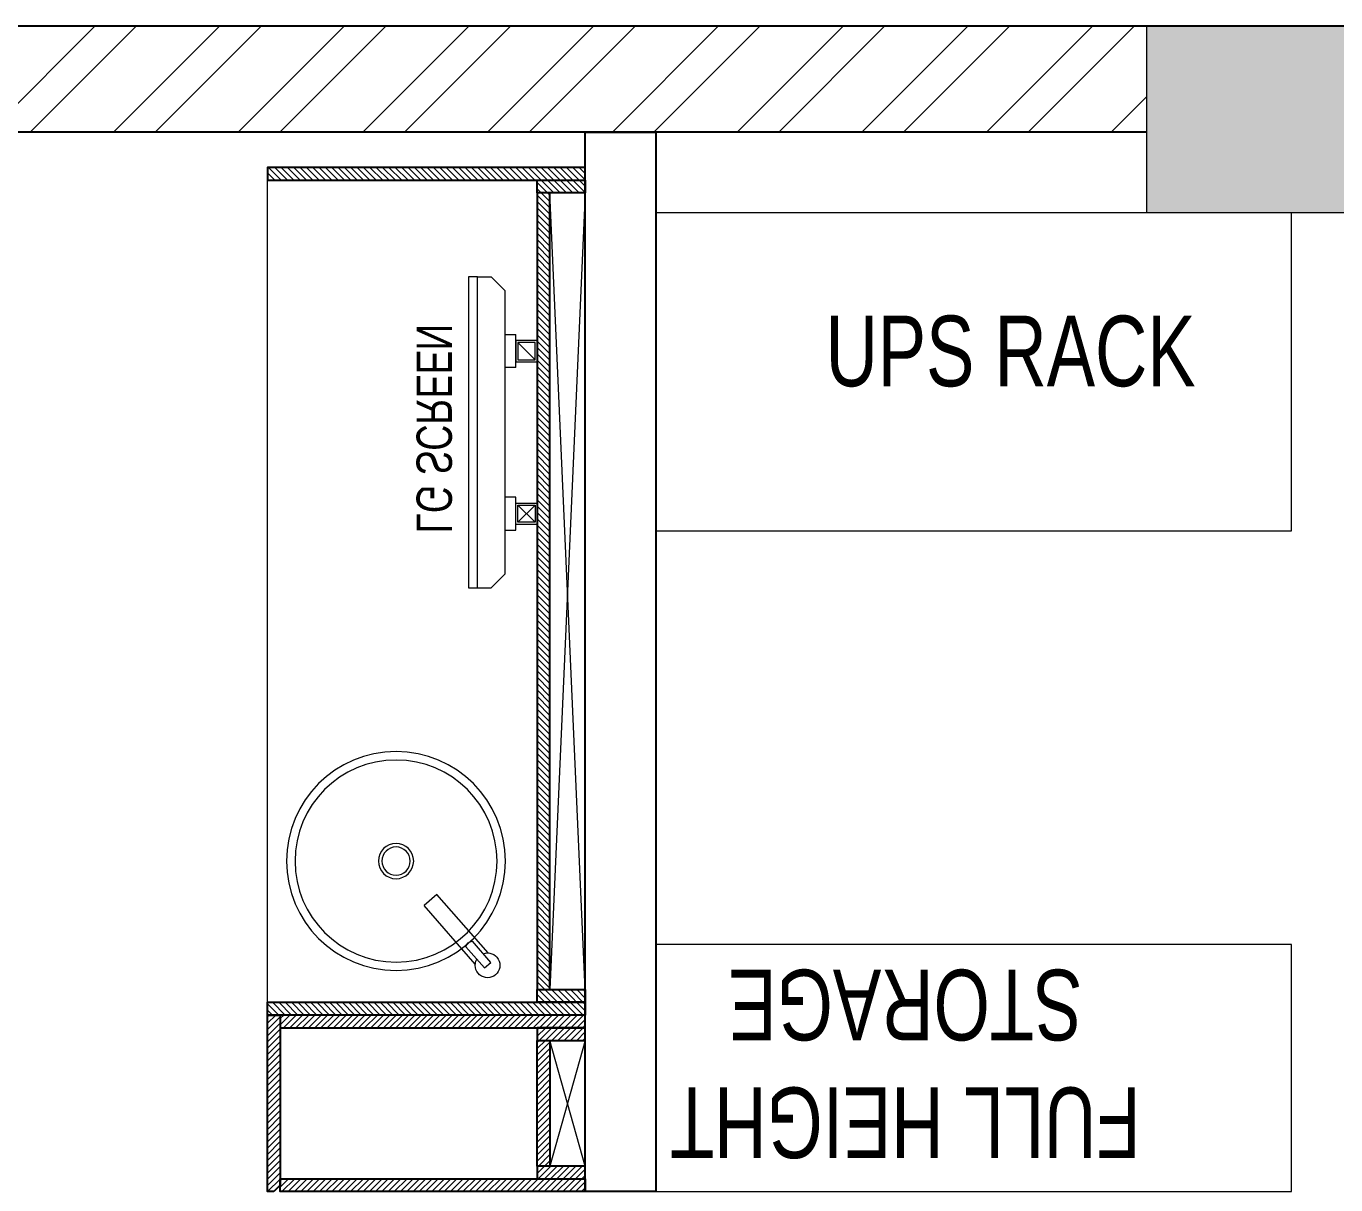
# Model space of a CAD drawing. Header units: feet. Extents: x 2547226 to 2555095, y -6061669 to -6045180.
# Drawn here: x 2549434 to 2551289, y -6046820 to -6045180 of the extents above; entities that cross this region are included whole.
import ezdxf

# ---------------------------------------------------------------- set-up
doc = ezdxf.new("R2010")
doc.units = ezdxf.units.FT
doc.header["$LTSCALE"] = 33
doc.header["$MEASUREMENT"] = 0
for name, color, linetype, lineweight in [('A-COL', 243, 'Continuous', 9), ('column hatch', 5, 'Continuous', 0), ('Floor-Unit', 1, 'Continuous', 13), ('LENS-PARTITION', 21, 'Continuous', 25), ('LENS-TEXT', 31, 'Continuous', 5), ('LK-FF&E WALL', 1, 'Continuous', 9), ('LK-IT', 3, 'Continuous', 18), ('LN-ELEVATION-1', 81, 'Continuous', 25), ('LN-ELEVATION-2', 103, 'Continuous', 20), ('LN-ELEVATION-3', 125, 'Continuous', 18), ('LN-HATCH', 251, 'Continuous', 0), ('PLANO-CARPET', 3, 'Continuous', 18), ('TV', 92, 'Continuous', 18)]:
    doc.layers.add(name, color=color, linetype=linetype, lineweight=lineweight)
doc.layers.add('A-WALL', color=1, linetype='Continuous')
doc.styles.add('LK TXT', font='GILC____.TTF', dxfattribs={"height": 100})
doc.styles.get("Standard").update_dxf_attribs({"font": 'GILC____.TTF'})
pattern_1 = [(44.99999999999998, (35858.5, -100655.3575484328), (-4.419417382415918, 4.419417382415923), [])]

# ---------------------------------------------------------------- blocks, each defined once
blk = doc.blocks.new('A$C786b5c82')
at = {"layer": 'column hatch'}
h = blk.add_hatch(color=8, dxfattribs=at)
h.dxf.hatch_style = 1
h.paths.add_polyline_path([(197.6879426445812, 8417.173564739525), (197.6879426445812, 8140.170080419629), (553.2976987492292, 8140.170080419629), (553.2976987324655, 8417.173564739525)])
h.paths.add_polyline_path([(-1466.057702006772, 8417.173564739525), (-1466.057701954618, 8152.870428850874), (-818.3399319220337, 8152.870428850874), (-818.3399319220337, 8417.173564739525)])
h.paths.add_polyline_path([(2356.74717608653, 8063.967989826576), (2608.349963551388, 8063.967989826576), (2608.349963551388, 8417.173564739525), (2356.747176098637, 8417.173564739525)])
h.paths.add_polyline_path([(-869.1413256470113, 5015.884366132318), (-1135.848642723635, 5015.884366132318), (-1135.848642723635, 4685.675306899473), (-869.1413256470113, 4685.675306899473)])
h.paths.add_polyline_path([(-907.2423709426075, 1408.985411429777), (-1173.949688019231, 1408.985411429777), (-1173.949688019231, 1078.776352195068), (-907.2423709426075, 1078.776352195068)])
h.paths.add_polyline_path([(2428.942298045382, 1256.581230245531), (2428.942298045382, 1612.190986342728), (2077.339510587975, 1612.190986342727), (2077.339510587975, 1256.581230245531)])
h.paths.add_polyline_path([(-932.460777783766, -2020.108665226027), (-1199.168094852939, -2020.108665226027), (-1199.168094852939, -2350.317724458873), (-932.460777783766, -2350.317724458871)])
h.paths.add_polyline_path([(2428.942298045382, -2350.317724458871), (2428.942298045382, -1994.707968361676), (2077.339510587975, -1994.707968361674), (2077.339510587975, -2350.317724458873)])
h.paths.add_polyline_path([(2428.942298045382, -4534.777654772624), (2428.942298045382, -4280.770686130972), (2077.339510587975, -4280.770686130969), (2077.339510587975, -4534.777654772624)])
h.paths.add_polyline_path([(2428.942298045382, -6897.042463134976), (2428.942298045382, -6617.634797628969), (2077.339510587975, -6617.634797628968), (2077.339510587975, -6897.042463134976)])
h.paths.add_polyline_path([(-945.343416230753, -6566.833403902129), (-1199.350384877995, -6566.83340390213), (-1199.350384877994, -6897.042463134974), (-945.3434162382038, -6897.042463134976)])
at = {"layer": 'LN-HATCH'}
h = blk.add_hatch(dxfattribs=at)
h.set_pattern_fill('ANSI32', color=256, scale=333, angle=180)
h.set_pattern_definition([(225, (-6866470.763803284, 5280949.638979028), (88.29995930067012, -88.29995930067015), []), (225, (-6866529.630442719, 5280949.638979028), (88.29995930067012, -88.29995930067015), [])])
h.paths.add_polyline_path([(-5111.05770197697, 5066.68575985916), (-5261.057701976969, 5066.68575985916), (-5261.057701976969, -6897.042463134974), (-5111.057701976038, -6897.042463134974), (-5111.057701984421, -2477.321208780632)])
h.paths.add_polyline_path([(-5111.05770197697, 8267.173564737663), (-5261.057701976969, 8267.173564737663), (-5261.057701976969, 6362.121299929917), (-5111.05770197697, 6362.121299929917)])
h.paths.add_polyline_path([(-1466.057702006772, 8417.173564739525), (-5261.057701976969, 8417.173564739525), (-5261.057701976969, 8267.173564737663), (-5111.05770197697, 8267.173564737663), (-1466.05770197697, 8267.173564737663)])
h.paths.add_polyline_path([(197.6879426445812, 8417.173564739525), (-818.3399319220335, 8417.173564739525), (-818.3399319220335, 8267.173564739525), (197.6879426445812, 8267.173564739525)])
h.paths.add_polyline_path([(2356.747176098637, 8417.173564739525), (553.2976987324655, 8417.173564739525), (553.2976987417787, 8267.173564739525), (2356.747176093981, 8267.173564739525)])
h.paths.add_polyline_path([(1747.130451356992, 6870.135237213225), (324.691426968202, 6870.135237211361), (324.691426968202, 8140.170080419629), (197.6879426445812, 8140.170080419629), (197.6879426445812, 6743.131752893329), (1747.130451356992, 6743.131752893329)])
h.paths.add_polyline_path([(2608.349963551388, 8063.967989826576), (2458.349963551388, 8063.967989826576), (2458.349963551388, 6743.131752893329), (2458.349963551388, 5193.689244182781), (2608.349963551388, 5193.689244182781)])
h.paths.add_polyline_path([(2428.942298045382, 4914.281578676775), (2178.942298045382, 4914.281578676775), (2178.942298045382, 1612.190986342728), (2428.942298045382, 1612.190986342728)])
h.paths.add_polyline_path([(2428.942298045382, 1256.581230245531), (2178.942298045382, 1256.581230245531), (2178.942298045382, -1994.707968361676), (2428.942298045382, -1994.707968361676)])
h.paths.add_polyline_path([(2428.942298045382, -2350.317724458873), (2178.942298045382, -2350.317724458873), (2178.942298045382, -4280.770686130971), (2428.942298045382, -4280.770686130971)])
h.paths.add_polyline_path([(2428.942298045382, -4534.777654772624), (2178.942298045382, -4534.777654772624), (2178.942298045382, -6617.634797628969), (2428.942298045382, -6617.634797628969)])
at = {"layer": 'A-COL'}
for p, q in [((-1466.057701954618, 8152.870428850874, 1804.966150034001), (-1466.057702006772, 8417.173564739525, 1804.966150034001)), ((-818.3399319220335, 8152.870428850874, 1804.966150034001), (-1466.057701954618, 8152.870428850874, 1804.966150034001))]:
    blk.add_line(p, q, dxfattribs=at)
at = {"layer": 'A-WALL'}
for p, q in [((2608.349963551388, 8417.173564739525, 1804.966150034001), (-5261.057701976969, 8417.173564739525, 1804.966150034001)), ((-1466.05770197697, 8267.173564737663, 1804.966150034001), (-5261.057701976969, 8267.173564737663, 1804.966150034001))]:
    blk.add_line(p, q, dxfattribs=at)
blk = doc.blocks.new('rtf')
at = {"color": 0, "linetype": 'ByBlock', "lineweight": -2}
for p, q in [((16425.26329468148, -172793.1007600746), (16535.26329468148, -172793.1007600746)), ((16535.26329468148, -172793.1007600746), (16535.26329468148, -172817.1007600746)), ((16412.5253540573, -172798.8148984113), (16452.40026456733, -172798.8148984113)), ((16412.5253540573, -172810.8148984113), (16412.5253540573, -172798.8148984113)), ((16412.5253540573, -172810.8148984113), (16452.40026456733, -172810.8148984113)), ((16425.26329468148, -172817.1007600746), (16535.26329468148, -172817.1007600746))]:
    blk.add_line(p, q, dxfattribs=at)
for centre, radius, start, end in [((16412.5253540573, -172805.1007600746), 17.5, 21.05058810897431, 340.9421780194656), ((16444.53660690578, -172804.8148984114), 9.891264419597851, 322.656233941354, 37.34376605891414)]:
    blk.add_arc(centre, radius, start, end, dxfattribs=at)
blk = doc.blocks.new('dsg')
at = {"color": 0, "linetype": 'ByBlock', "lineweight": -2}
for radius in [155, 143, 25, 20]:
    blk.add_circle((11491.5035008227, -171102.5847399924), radius, dxfattribs=at)
blk.add_blockref('rtf', (-5117.472106590168, 1702.9323767405), dxfattribs=at)
blk = doc.blocks.new('CLINIC - CABINET SINK')
at = {"layer": 'LN-HATCH', "ltscale": 0.5}
h = blk.add_hatch(dxfattribs=at)
h.set_pattern_fill('ANSI31', color=256, scale=2)
h.set_pattern_definition([(45, (4052861.500382861, 1708016.355767586), (-4.490128060534575, 4.490128060534575), [])])
h.paths.add_polyline_path([(-563.359543572413, 156.9999999999999), (564.640456427587, 156.9999999999999), (564.640456427587, 174.9999999999999), (-563.359543572413, 174.9999999999999)])
h.paths.add_polyline_path([(582.6404564275867, 225), (600.6404564275867, 225), (600.6404564275867, -225), (582.6404564275867, -225)])
h.paths.add_polyline_path([(564.640456427587, 225), (582.6404564275867, 225), (582.6404564275867, 156.9999999999999), (564.640456427587, 156.9999999999999)])
h.paths.add_polyline_path([(-581.359543572413, 225), (-599.359543572413, 225), (-599.359543572413, -225), (-581.359543572413, -225)])
h.paths.add_polyline_path([(-581.359543572413, 225), (-563.359543572413, 225), (-563.359543572413, 156.9999999999999), (-581.359543572413, 156.9999999999999)])
at = {"layer": 'LN-ELEVATION-1', "ltscale": 0.5}
for points in [[(-581.359543572413, 225), (-599.359543572413, 225), (-599.359543572413, -225), (-581.359543572413, -225)], [(-581.359543572413, 225), (-563.359543572413, 225), (-563.359543572413, 156.9999999999999), (-581.359543572413, 156.9999999999999)], [(564.640456427587, 225), (582.6404564275867, 225), (582.6404564275867, 156.9999999999999), (564.640456427587, 156.9999999999999)], [(582.6404564275867, 225), (600.6404564275867, 225), (600.6404564275867, -225), (582.6404564275867, -225)], [(-563.359543572413, 156.9999999999999), (564.640456427587, 156.9999999999999), (564.640456427587, 174.9999999999999), (-563.359543572413, 174.9999999999999)]]:
    blk.add_lwpolyline(points, close=True, dxfattribs=at)
at = {"layer": 'LN-ELEVATION-2', "ltscale": 0.5}
blk.add_line((582.6404564275867, -225), (-581.359543572413, -225), dxfattribs=at)
at = {"layer": 'LN-HATCH', "ltscale": 0.5}
for p, q in [((564.640456427587, 225), (-563.359543572413, 174.9999999999999)), ((-563.359543572413, 225), (564.640456427587, 174.9999999999999))]:
    blk.add_line(p, q, dxfattribs=at)
at = {"layer": 'LN-ELEVATION-3', "xscale": -1, "rotation": 41.1558274151866}
blk.add_blockref('dsg', (-103569.3304926871, 136346.6509754679), dxfattribs=at)
blk = doc.blocks.new('CLINIC SCREEN')
at = {"layer": 'TV'}
for p, q in [((-103.1090284836336, 42.85441964946222), (-127.4114311772946, 18.55201695591665)), ((-127.4114311772946, 42.85441964946222), (-103.1090284836336, 18.55201695591665)), ((102.7052824410566, 42.85441964946222), (127.007685134602, 18.55201695591665))]:
    blk.add_line(p, q, dxfattribs=at)
at = {"layer": 'TV', "ltscale": 12}
for p, q in [((-220.0000000000082, -19.41163062257681), (-200.5883693773149, 0)), ((200.5883693773149, 0), (-200.5883693773149, 0)), ((-138.5315413423604, 0), (-138.5315413423604, 15.514207008644)), ((-138.5315413423604, 15.514207008644), (-91.98892031613741, 15.514207008644)), ((-91.98892031613741, 15.514207008644), (-91.98892031613741, 0)), ((91.98892031610741, 15.514207008644), (91.98892031610741, 0)), ((91.98892031610741, 15.514207008644), (138.5315413423595, 15.514207008644)), ((138.5315413423595, 0), (138.5315413423595, 15.514207008644)), ((219.9999999999918, -19.41163062257681), (200.5883693773149, 0)), ((-220.0000000000082, -38.82326124538668), (-220.0000000000082, -19.41163062257681)), ((219.9999999999918, -38.82326124538668), (219.9999999999918, -19.41163062257681))]:
    blk.add_line(p, q, dxfattribs=at)
at = {"layer": 'TV'}
for points in [[(-130.4492315140169, 15.51421661919448), (-100.0712281470269, 15.51421661919448), (-100.0712281470269, 45.89221998606814), (-130.4492315140169, 45.89221998606814)], [(-127.4114311772946, 18.55201695591665), (-103.1090284836336, 18.55201695591665), (-103.1090284836336, 42.85441964946222), (-127.4114311772946, 42.85441964946222)], [(130.0454854713243, 15.51421661919448), (99.66748210433435, 15.51421661919448), (99.66748210433435, 45.89221998606814), (130.0454854713243, 45.89221998606814)], [(127.007685134602, 18.55201695591665), (102.7052824410566, 18.55201695591665), (102.7052824410566, 42.85441964946222), (127.007685134602, 42.85441964946222)]]:
    blk.add_lwpolyline(points, close=True, dxfattribs=at)
at = {"layer": 'TV', "ltscale": 12}
blk.add_lwpolyline([(-220.0000000000082, -51.71278328332107), (-220.0000000000082, -38.82326124538668), (219.9999999999918, -38.82326124538668), (219.9999999999918, -51.71278328332107)], close=True, dxfattribs=at)
at = {"layer": 'Floor-Unit', "color": 0, "ltscale": 2, "insert": (5.199680584678389, -100.4085774972336), "char_height": 50, "attachment_point": 5}
blk.add_mtext_dynamic_manual_height_columns('LG SCREEN', width=466.4796511627907, gutter_width=12.5, heights=[0], dxfattribs=at)
blk = doc.blocks.new('CLINIC - MOP CLOSET')
at = {"layer": 'LN-HATCH', "ltscale": 0.5}
h = blk.add_hatch(dxfattribs=at)
h.set_pattern_fill('ANSI31', color=256, scale=50, angle=360)
h.set_pattern_definition(pattern_1)
h.paths.add_polyline_path([(-106.3595435724128, 216), (-124.3595435724128, 216), (-124.3595435724128, -216), (-106.3595435724128, -216)])
h = blk.add_hatch(dxfattribs=at)
h.set_pattern_fill('ANSI31', color=256, scale=50, angle=360)
h.set_pattern_definition(pattern_1)
h.paths.add_polyline_path([(-106.3595435724128, 216), (-88.35954357241282, 216), (-88.35954357241282, 148), (-106.3595435724128, 148)])
h = blk.add_hatch(dxfattribs=at)
h.set_pattern_fill('ANSI31', color=256, scale=50, angle=360)
h.set_pattern_definition(pattern_1)
h.paths.add_polyline_path([(89.64045642758717, 216), (107.6404564275872, 216), (107.6404564275872, 148), (89.64045642758717, 148)])
h = blk.add_hatch(dxfattribs=at)
h.set_pattern_fill('ANSI31', color=256, scale=50, angle=360)
h.set_pattern_definition(pattern_1)
h.paths.add_polyline_path([(107.6404564275872, 216), (125.6404564275872, 216), (125.6404564275872, -216), (107.6404564275872, -216)])
h = blk.add_hatch(dxfattribs=at)
h.set_pattern_fill('ANSI31', color=256, scale=50, angle=360)
h.set_pattern_definition(pattern_1)
h.paths.add_polyline_path([(-88.35954357241282, 148), (89.64045642758717, 148), (89.64045642758717, 166), (-88.35954357241282, 166)])
h = blk.add_hatch(dxfattribs=at)
h.set_pattern_fill('ANSI31', color=256, scale=50, angle=360)
h.set_pattern_definition([(44.99999999999998, (35894.5, -101037.3575484328), (-4.419417382415918, 4.419417382415923), [])])
h.paths.add_polyline_path([(-115.3595435724055, -216), (-124.3595435724128, -225), (-124.3595435724128, -234), (125.6404564275872, -234), (125.6404564275872, -216)])
at = {"layer": 'LN-ELEVATION-1', "ltscale": 0.5}
for points in [[(-106.3595435724128, 216), (-124.3595435724128, 216), (-124.3595435724128, -216), (-106.3595435724128, -216)], [(-106.3595435724128, 216), (-88.35954357241282, 216), (-88.35954357241282, 148), (-106.3595435724128, 148)], [(89.64045642758717, 216), (107.6404564275872, 216), (107.6404564275872, 148), (89.64045642758717, 148)], [(107.6404564275872, 216), (125.6404564275872, 216), (125.6404564275872, -216), (107.6404564275872, -216)], [(-88.35954357241282, 148), (89.64045642758717, 148), (89.64045642758717, 166), (-88.35954357241282, 166)], [(-124.3595435724128, -225), (-124.3595435724128, -234), (125.6404564275872, -234), (125.6404564275872, -216), (-115.3595435724128, -216)]]:
    blk.add_lwpolyline(points, close=True, dxfattribs=at)
at = {"layer": 'LN-HATCH', "ltscale": 0.5}
for p, q in [((89.64045642758717, 216), (-88.35954357241282, 166)), ((-88.35954357241282, 216), (89.64045642758717, 166))]:
    blk.add_line(p, q, dxfattribs=at)

msp = doc.modelspace()

# ---------------------------------------------------------------- linework, layer by layer
at = {"layer": 'LENS-PARTITION', "elevation": 1804.966150034001}
msp.add_lwpolyline([(2550326.043043182, -6046829.561227694), (2550226.043043181, -6046829.561227694), (2550226.043043181, -6045329.561227693), (2550326.043043182, -6045329.561227693)], close=True, dxfattribs=at)
at = {"layer": 'LK-FF&E WALL', "elevation": 1804.966150034001}
for points in [[(2551226.043043182, -6045443.864363579), (2550326.043043182, -6045443.864363579), (2550326.043043182, -6045893.864363579), (2551226.043043182, -6045893.864363579)], [(2550326.043043182, -6046479.561227693), (2550326.043043182, -6046829.561227694), (2551226.043043182, -6046829.561227694), (2551226.043043182, -6046479.561227693)]]:
    msp.add_lwpolyline(points, close=True, dxfattribs=at)

# ---------------------------------------------------------------- block references
at = {"layer": 'LK-FF&E WALL', "rotation": 270}
msp.add_blockref('CLINIC - CABINET SINK', (2550001.043043181, -6045978.920771265, 1804.966150034001), dxfattribs=at)
at = {"layer": 'LK-FF&E WALL', "xscale": -1, "rotation": 270}
msp.add_blockref('CLINIC - MOP CLOSET', (2550010.043043181, -6046705.201684122, 1804.966150034001), dxfattribs=at)
at = {"layer": 'LK-IT', "xscale": -1, "rotation": 270}
msp.add_blockref('CLINIC SCREEN', (2550112.150823206, -6045754.561227693, 1804.966150034001), dxfattribs=at)
at = {"layer": 'PLANO-CARPET', "color": 2}
msp.add_blockref('A$C786b5c82', (2552487.100745158, -6053596.73479243), dxfattribs=at)

# ---------------------------------------------------------------- texts
at = {"layer": 'LENS-TEXT', "color": 0, "linetype": 'Continuous', "ltscale": 3, "insert": (2550828.165439894, -6045640.075797892, 1804.966150034001), "char_height": 100, "attachment_point": 5, "style": 'LK TXT'}
msp.add_mtext_dynamic_manual_height_columns('UPS RACK', width=1099.486866972408, gutter_width=0.9999999999999992, heights=[0], dxfattribs=at)
at = {"layer": 'LENS-TEXT', "color": 0, "linetype": 'Continuous', "ltscale": 3, "insert": (2550679.125244037, -6046648.015740271, 1804.966150034001), "char_height": 100, "attachment_point": 5, "rotation": 179.9999999999999, "style": 'LK TXT'}
msp.add_mtext_dynamic_manual_height_columns('FULL HEIGHT \\PSTORAGE ', width=1099.486866972408, gutter_width=0.9999999999999992, heights=[0], dxfattribs=at)

doc.saveas('drawing.dxf')
